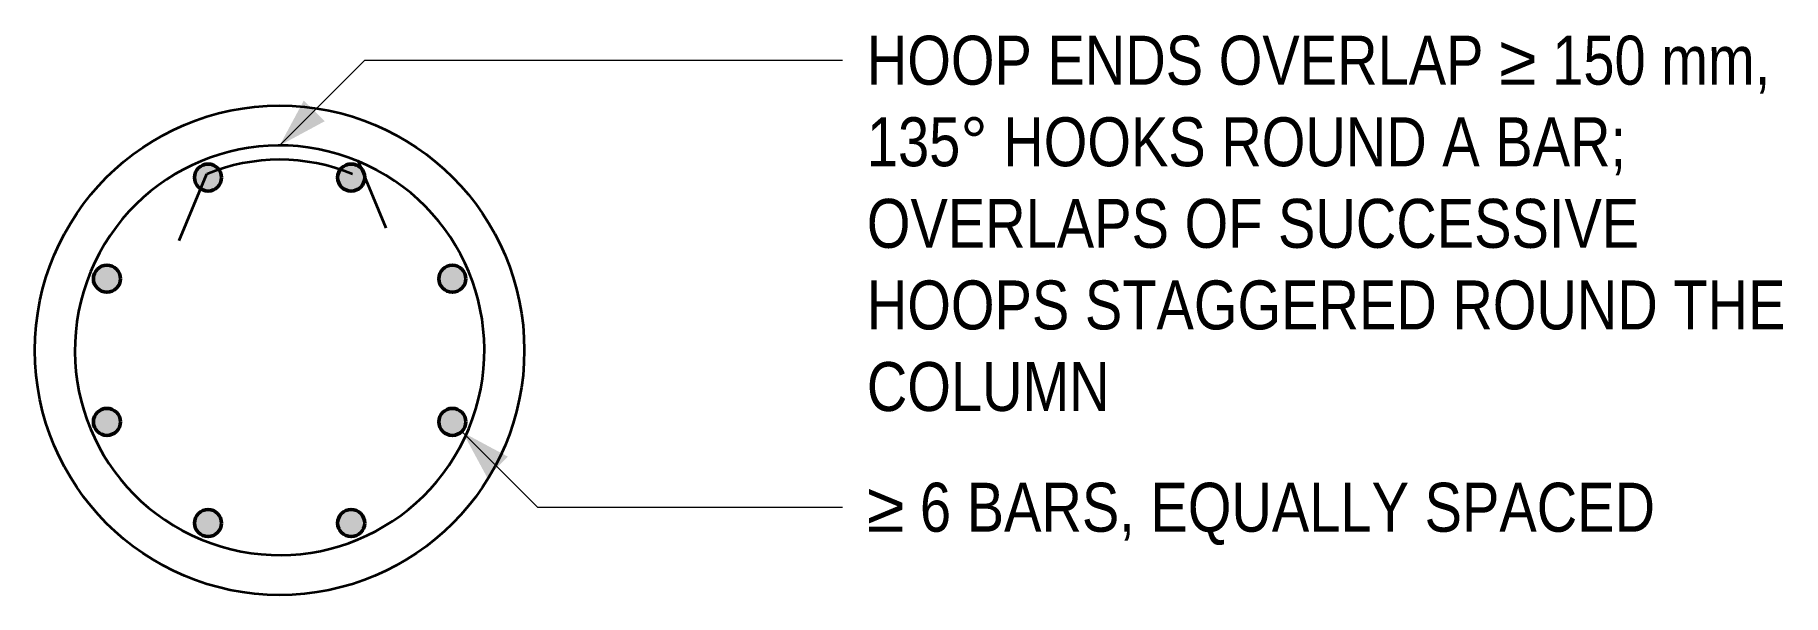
# Model space of a CAD drawing. Header units: millimetres. Extents: x 9750 to 11536, y -40250 to -39678.
import ezdxf

# ---------------------------------------------------------------- set-up
doc = ezdxf.new("R2010")
doc.units = ezdxf.units.MM
doc.header["$LTSCALE"] = 3.75
for name, color, linetype, lineweight in [('S-ANNO', 3, 'Continuous', 18), ('S-CONC', 4, 'Continuous', 35), ('S-REBR', 1, 'Continuous', 50), ('S-REBR-SEC', 30, 'Continuous', 35), ('S-TEXT', 7, 'Continuous', 18)]:
    doc.layers.add(name, color=color, linetype=linetype, lineweight=lineweight)
doc.styles.add('AN', font='ARIALN_0.TTF')

msp = doc.modelspace()

# ---------------------------------------------------------------- hatches: boundary and pattern name
at = {"layer": 'S-REBR'}
h = msp.add_hatch(color=256, dxfattribs=at)
h.dxf.hatch_style = 1
edge = h.paths.add_edge_path()
edge.add_arc((9926.9, -39823.5), 13.8, 0, 360)
h = msp.add_hatch(color=256, dxfattribs=at)
h.dxf.hatch_style = 1
edge = h.paths.add_edge_path()
edge.add_arc((10073.1, -39823.5), 13.8, 0, 360)
h = msp.add_hatch(color=256, dxfattribs=at)
h.dxf.hatch_style = 1
edge = h.paths.add_edge_path()
edge.add_arc((9823.5, -39926.9), 13.8, 0, 360)
h = msp.add_hatch(color=256, dxfattribs=at)
h.dxf.hatch_style = 1
edge = h.paths.add_edge_path()
edge.add_arc((10176.5, -39926.9), 13.8, 0, 360)
h = msp.add_hatch(color=256, dxfattribs=at)
h.dxf.hatch_style = 1
edge = h.paths.add_edge_path()
edge.add_arc((9823.5, -40073.1), 13.8, 0, 360)
h = msp.add_hatch(color=256, dxfattribs=at)
h.dxf.hatch_style = 1
edge = h.paths.add_edge_path()
edge.add_arc((10176.5, -40073.1), 13.8, 0, 360)
h = msp.add_hatch(color=256, dxfattribs=at)
h.dxf.hatch_style = 1
edge = h.paths.add_edge_path()
edge.add_arc((9926.9, -40176.5), 13.8, 0, 360)
h = msp.add_hatch(color=256, dxfattribs=at)
h.dxf.hatch_style = 1
edge = h.paths.add_edge_path()
edge.add_arc((10073.1, -40176.5), 13.8, 0, 360)

# ---------------------------------------------------------------- linework, layer by layer
at = {"layer": 'S-ANNO', "flags": 128}
for points in [[(10000, -39790.8), (10087.2, -39703.6), (10500, -39703.6), (10575, -39703.6)], [(10187.2, -40083.9), (10263.6, -40160.3), (10500, -40160.3), (10575, -40160.3)]]:
    msp.add_lwpolyline(points, dxfattribs=at)
at = {"layer": 'S-ANNO'}
for points in [[(10000, -39790.8), (10046, -39766), (10024.7, -39744.8)], [(10187.2, -40083.9), (10212, -40129.8), (10233.2, -40108.6)]]:
    msp.add_solid(points, dxfattribs=at)
at = {"layer": 'S-CONC'}
msp.add_circle((10000, -40000), 250, dxfattribs=at)
at = {"layer": 'S-REBR'}
for centre in [(9926.9, -39823.5), (10073.1, -39823.5), (9823.5, -39926.9), (10176.5, -39926.9), (9823.5, -40073.1), (10176.5, -40073.1), (9926.9, -40176.5), (10073.1, -40176.5)]:
    msp.add_circle(centre, 13.8, dxfattribs=at)
at = {"layer": 'S-REBR-SEC'}
for p, q in [((10080.1, -39806.7), (10108.4, -39875)), ((9925.4, -39820), (9897.1, -39888.3))]:
    msp.add_line(p, q, dxfattribs=at)
for radius, end in [(209.2, 427.49), (194.8, 112.5)]:
    msp.add_arc((10000, -40000), radius, 67.5, end, dxfattribs=at)

# ---------------------------------------------------------------- texts
at = {"layer": 'S-TEXT', "char_height": 50, "attachment_point": 1, "style": 'AN'}
for s, insert, width in [('HOOP ENDS OVERLAP ≥ 150 mm,\\P135° HOOKS ROUND A BAR;\\POVERLAPS OF SUCCESSIVE\\PHOOPS STAGGERED ROUND THE\\PCOLUMN', (10600, -39678.6), 988.795), ('≥ 6 BARS, EQUALLY SPACED', (10600, -40135.3), 850.175)]:
    msp.add_mtext(s, dxfattribs=dict(at, insert=insert, width=width))

doc.saveas('drawing.dxf')
